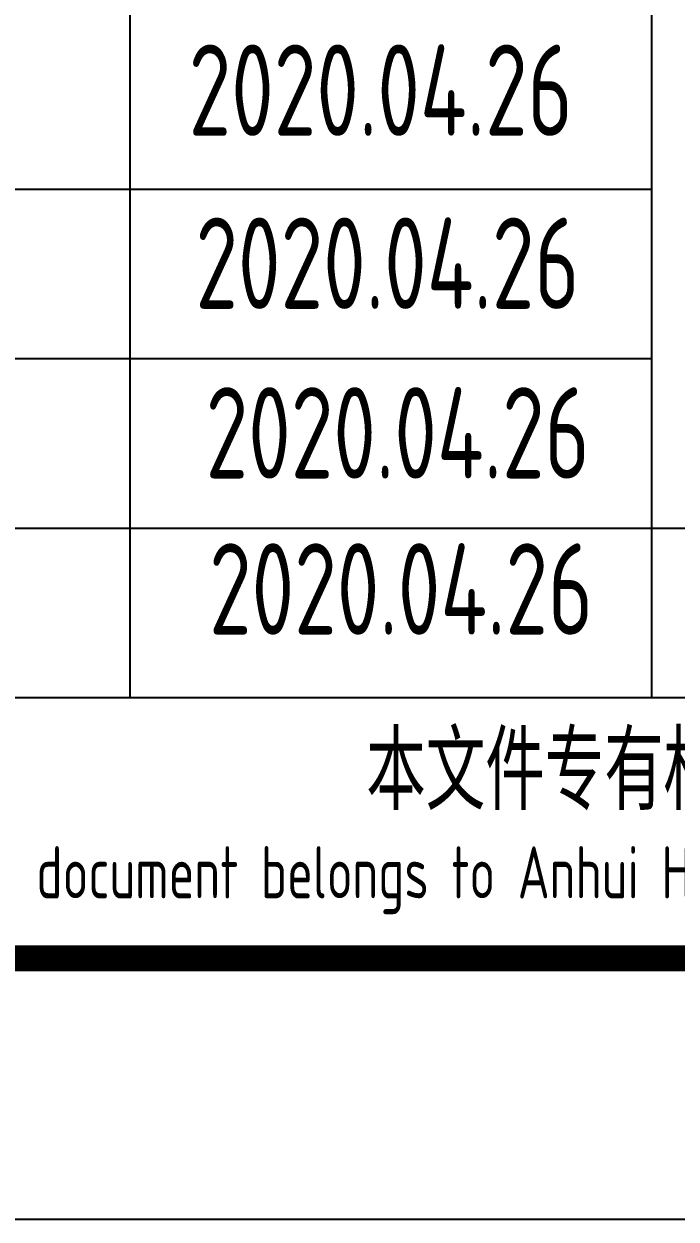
# Model space of a CAD drawing. Extents: x 1234595 to 2088511, y -80443 to 75292.
# Drawn here: x 2049422 to 2051921, y -60601 to -56017 of the extents above; entities that cross this region are included whole.
import ezdxf
from ezdxf.enums import TextEntityAlignment as Align

# ---------------------------------------------------------------- set-up
doc = ezdxf.new("R2010")
doc.units = 0
doc.header["$LTSCALE"] = 1000
doc.header["$MEASUREMENT"] = 0
doc.linetypes.add('2', pattern=[18.5, 12, -3, 0.5, -3])
doc.layers.get('0').update_dxf_attribs({"linetype": 'CONTINUOUS'})
doc.layers.add('PUB_TITLE', color=4, linetype='CONTINUOUS')
doc.styles.add('AHD', font='sceie.shx', dxfattribs={"width": 0.7, "bigfont": 'sceic.shx'})
doc.styles.add('sceie', font='sceie.shx', dxfattribs={"width": 0.7, "bigfont": 'sceic.shx'})

# ---------------------------------------------------------------- blocks, each defined once
blk = doc.blocks.new('qm')
at = {"style": 'sceie', "width": 0.8}
for p in [(-941169.6, -984626.3), (-941208.7, -985276.9), (-941182.6, -985940.5), (-941143.6, -986591.1), (-941130.5, -987189.7)]:
    blk.add_attdef('2020.04.26', text='', height=350, dxfattribs=at).set_placement(p, align=Align.MIDDLE)

msp = doc.modelspace()

# ---------------------------------------------------------------- linework, layer by layer
for p, q in [((2049828.5, -58600.6), (2049828.5, -55350.6)), ((2051828.5, -58600.6), (2051828.5, -55350.6)), ((2046328.5, -56650.6), (2051828.5, -56650.6)), ((2046328.5, -57300.6), (2051828.5, -57300.6)), ((2046328.5, -57950.6), (2064328.5, -57950.6)), ((2046328.5, -58600.6), (2064328.5, -58600.6)), ((2046328.5, -59600.6), (2064328.5, -59600.6))]:
    msp.add_line(p, q)
at = {"layer": 'PUB_TITLE', "color": 4}
msp.add_lwpolyline([(1981228.5, -60600.6), (2065328.5, -60600.6), (2065328.5, -1200.6), (1981228.5, -1200.6)], close=True, dxfattribs=at)
at = {"layer": 'PUB_TITLE', "color": 4, "const_width": 100}
msp.add_lwpolyline([(1983728.5, -59600.6), (2064328.5, -59600.6), (2064328.5, -2200.6), (1983728.5, -2200.6)], close=True, dxfattribs=at)

# ---------------------------------------------------------------- block references
at = {"color": 4, "linetype": '2'}
ref = msp.add_blockref('qm', (2991997.5, 929005.9), dxfattribs=at)
ref.add_attrib('2020.04.26', '2020.04.26', dxfattribs={"height": 350, "style": 'sceie', "width": 0.8}).set_placement((2050867, -58183.8), align=Align.MIDDLE)
ref.add_attrib('2020.04.26', '2020.04.26', dxfattribs={"height": 350, "style": 'sceie', "width": 0.8}).set_placement((2050853.9, -57585.2), align=Align.MIDDLE)
ref.add_attrib('2020.04.26', '2020.04.26', dxfattribs={"height": 350, "style": 'sceie', "width": 0.8}).set_placement((2050814.9, -56934.6), align=Align.MIDDLE)
ref.add_attrib('2020.04.26', '2020.04.26', dxfattribs={"height": 350, "style": 'sceie', "width": 0.8}).set_placement((2050788.8, -56271), align=Align.MIDDLE)

# ---------------------------------------------------------------- texts
at = {"style": 'AHD', "width": 0.8}
for s, height, p in [('本文件专有权属安徽华东化工医药工程有限责任公司所有,未经许可不得复制或转让给第三方', 300, (2055328.5, -58900.6)), ('本文件专有权属安徽华东化工医药工程有限责任公司所有,未经许可不得复制或转让给第三方', 300, (2055328.5, -58900.6)), ('The proprietary right of this document belongs to Anhui Huadong Chemical And Medical Engineering  Co.,Ltd.  and any replication or transfer to the 3rd. side is forbidden without its permission. ', 200, (2055328.5, -59300.6)), ('The proprietary right of this document belongs to Anhui Huadong Chemical And Medical Engineering  Co.,Ltd.  and any replication or transfer to the 3rd. side is forbidden without its permission. ', 200, (2055328.5, -59300.6))]:
    msp.add_text(s, height=height, dxfattribs=at).set_placement(p, align=Align.MIDDLE)

doc.saveas('drawing.dxf')
